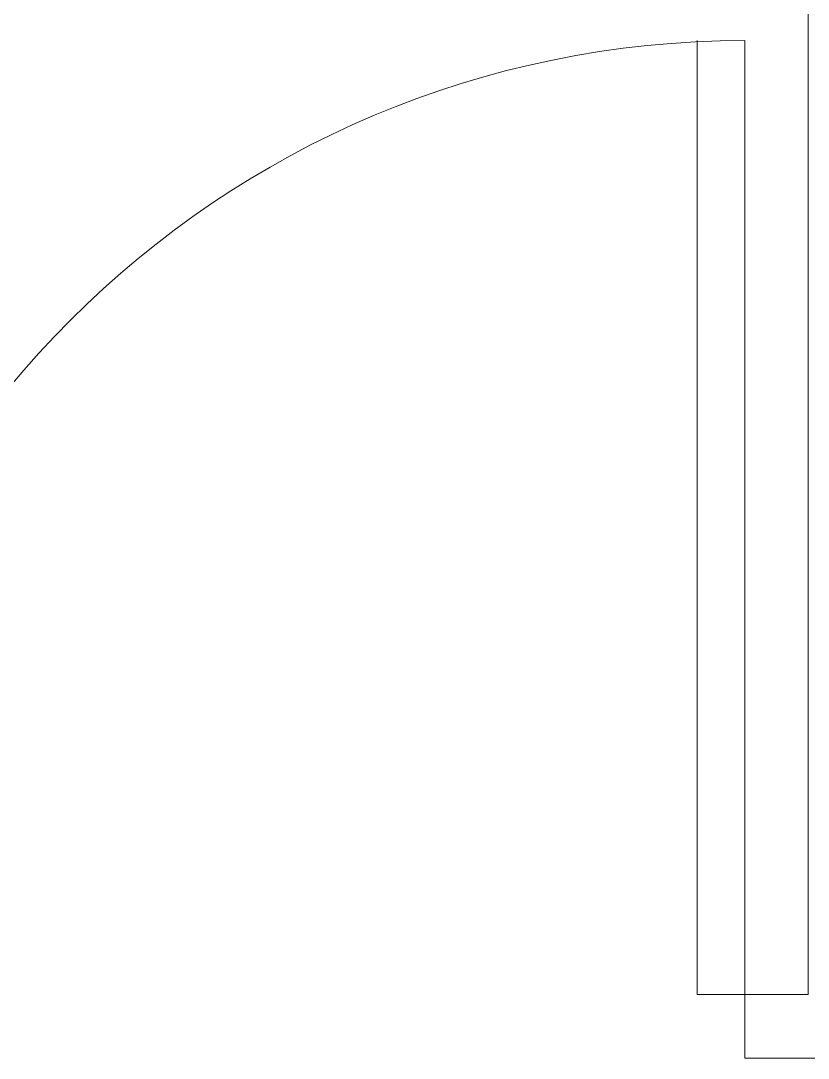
# Model space of a CAD drawing. Header units: millimetres. Extents: x 867 to 1330, y 209 to 507.
# Drawn here: x 1184.085 to 1184.581, y 446.023 to 446.675 of the extents above; entities that cross this region are included whole.
import ezdxf

# ---------------------------------------------------------------- set-up
doc = ezdxf.new("R2010")
doc.units = ezdxf.units.MM
doc.header["$LTSCALE"] = 5
doc.layers.add('I-ARQ', color=8, linetype='Continuous', lineweight=0)

msp = doc.modelspace()

# ---------------------------------------------------------------- linework, layer by layer
at = {"layer": 'I-ARQ'}
for p, q in [((1184.58066, 447.27254), (1184.58066, 446.06254)), ((1184.51066, 446.66254), (1184.51066, 446.06254)), ((1184.54066, 446.06254), (1184.54066, 446.66254)), ((1184.51066, 446.06254), (1184.54066, 446.06254)), ((1184.54066, 446.06254), (1184.54066, 446.02254)), ((1184.58066, 446.06254), (1184.54066, 446.06254)), ((1184.76566, 446.02254), (1184.54066, 446.02254))]:
    msp.add_line(p, q, dxfattribs=at)
msp.add_arc((1184.54066, 446.06254), 0.6, 90, 180, dxfattribs=at)

doc.saveas('drawing.dxf')
